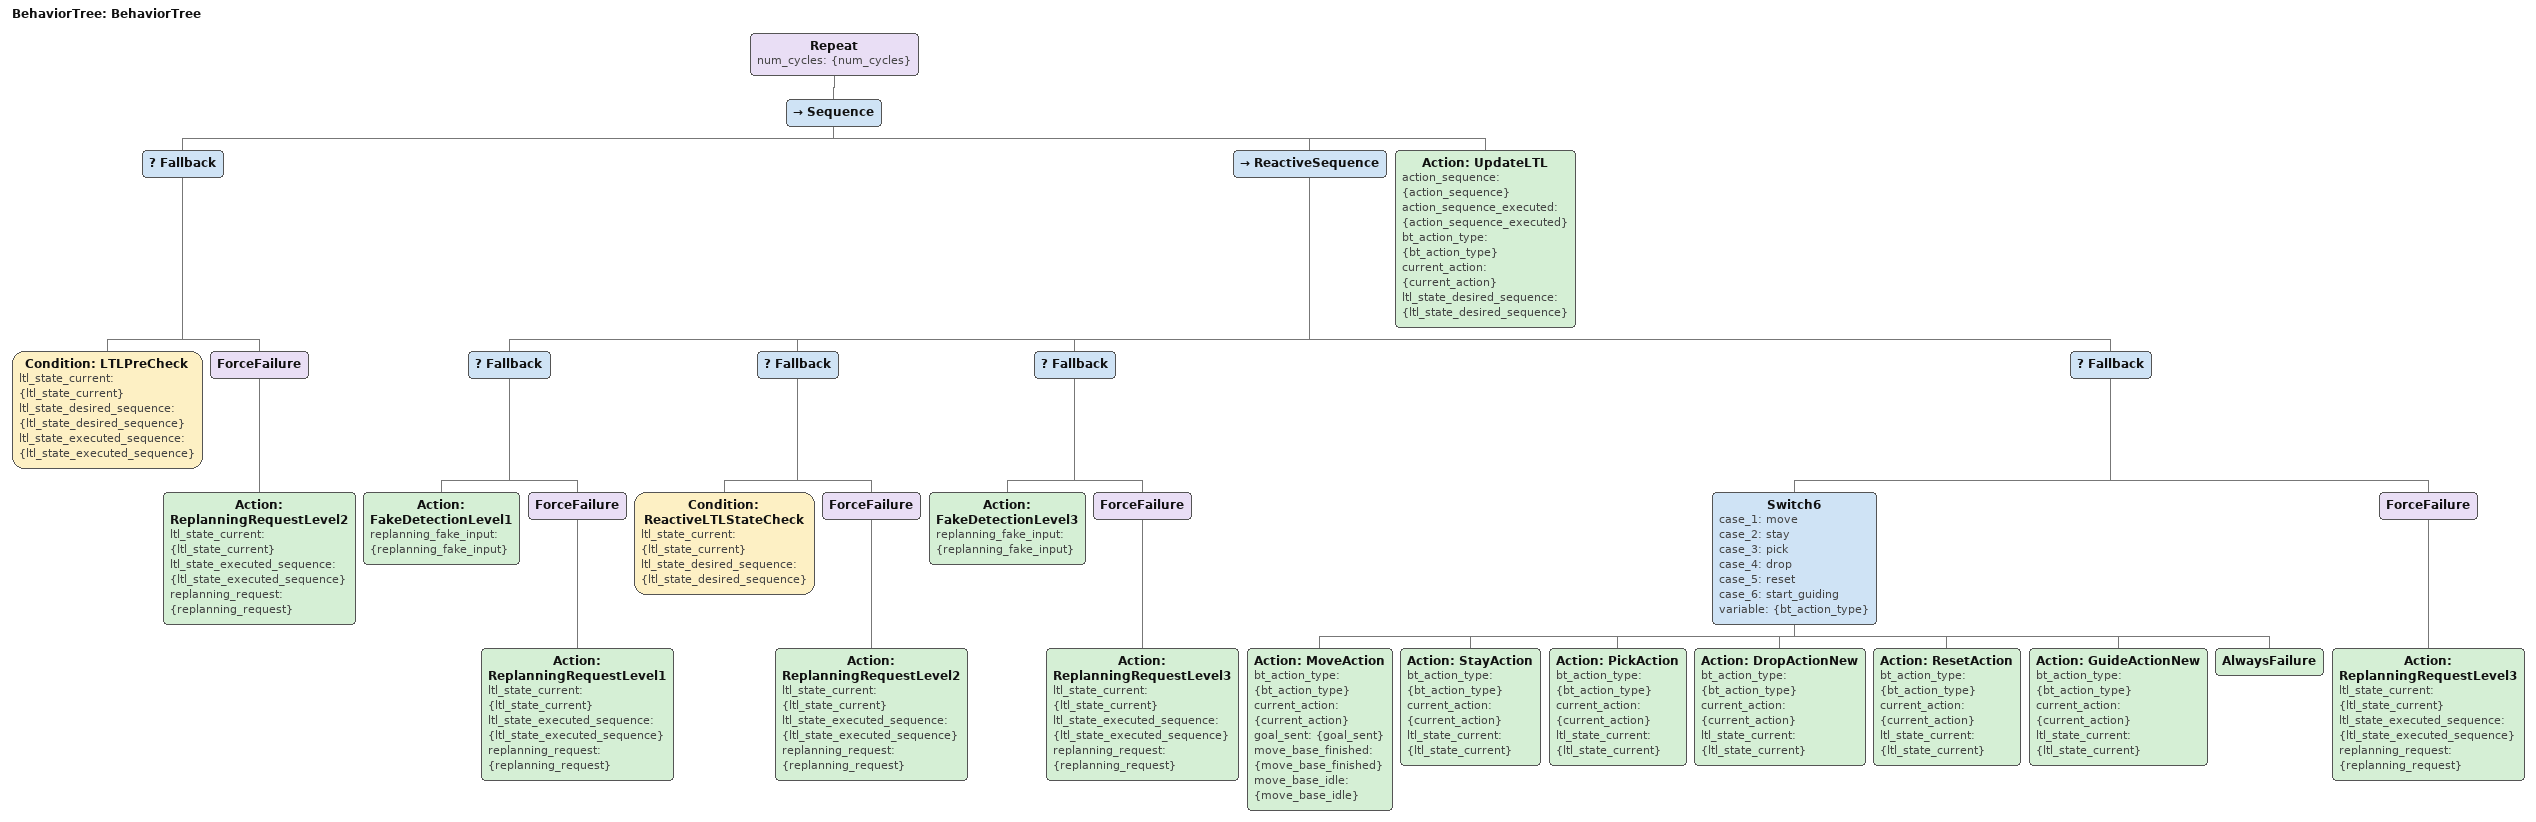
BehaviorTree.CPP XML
<?xml version="1.0"?>
<root main_tree_to_execute="BehaviorTree">
    <BehaviorTree ID="BehaviorTree">
        <Repeat num_cycles="{num_cycles}">
            <Sequence>
                <Fallback>
                    <Condition ID="LTLPreCheck" ltl_state_current="{ltl_state_current}" ltl_state_desired_sequence="{ltl_state_desired_sequence}" ltl_state_executed_sequence="{ltl_state_executed_sequence}"/>
                    <ForceFailure>
                        <Action ID="ReplanningRequestLevel2" ltl_state_current="{ltl_state_current}" ltl_state_executed_sequence="{ltl_state_executed_sequence}" replanning_request="{replanning_request}"/>
                    </ForceFailure>
                </Fallback>
                <ReactiveSequence>
                    <Fallback>
                        <Action ID="FakeDetectionLevel1" replanning_fake_input="{replanning_fake_input}"/>
                        <ForceFailure>
                            <Action ID="ReplanningRequestLevel1" ltl_state_current="{ltl_state_current}" ltl_state_executed_sequence="{ltl_state_executed_sequence}" replanning_request="{replanning_request}"/>
                        </ForceFailure>
                    </Fallback>
                    <Fallback>
                        <Condition ID="ReactiveLTLStateCheck" ltl_state_current="{ltl_state_current}" ltl_state_desired_sequence="{ltl_state_desired_sequence}"/>
                        <ForceFailure>
                            <Action ID="ReplanningRequestLevel2" ltl_state_current="{ltl_state_current}" ltl_state_executed_sequence="{ltl_state_executed_sequence}" replanning_request="{replanning_request}"/>
                        </ForceFailure>
                    </Fallback>
                    <Fallback>
                        <Action ID="FakeDetectionLevel3" replanning_fake_input="{replanning_fake_input}"/>
                        <ForceFailure>
                            <Action ID="ReplanningRequestLevel3" ltl_state_current="{ltl_state_current}" ltl_state_executed_sequence="{ltl_state_executed_sequence}" replanning_request="{replanning_request}"/>
                        </ForceFailure>
                    </Fallback>
                    <Fallback>
                        <Switch6 case_1="move" case_2="stay" case_3="pick" case_4="drop" case_5="reset" case_6="start_guiding" variable="{bt_action_type}">
                            <Action ID="MoveAction" bt_action_type="{bt_action_type}" current_action="{current_action}" goal_sent="{goal_sent}" move_base_finished="{move_base_finished}" move_base_idle="{move_base_idle}"/>
                            <Action ID="StayAction" bt_action_type="{bt_action_type}" current_action="{current_action}" ltl_state_current="{ltl_state_current}"/>
                            <Action ID="PickAction" bt_action_type="{bt_action_type}" current_action="{current_action}" ltl_state_current="{ltl_state_current}"/>
                            <Action ID="DropActionNew" bt_action_type="{bt_action_type}" current_action="{current_action}" ltl_state_current="{ltl_state_current}"/>
                            <Action ID="ResetAction" bt_action_type="{bt_action_type}" current_action="{current_action}" ltl_state_current="{ltl_state_current}"/>
                            <Action ID="GuideActionNew" bt_action_type="{bt_action_type}" current_action="{current_action}" ltl_state_current="{ltl_state_current}"/>
                            <AlwaysFailure/>
                        </Switch6>
                        <ForceFailure>
                            <Action ID="ReplanningRequestLevel3" ltl_state_current="{ltl_state_current}" ltl_state_executed_sequence="{ltl_state_executed_sequence}" replanning_request="{replanning_request}"/>
                        </ForceFailure>
                    </Fallback>
                </ReactiveSequence>
                <Action ID="UpdateLTL" action_sequence="{action_sequence}" action_sequence_executed="{action_sequence_executed}" bt_action_type="{bt_action_type}" current_action="{current_action}" ltl_state_desired_sequence="{ltl_state_desired_sequence}"/>
            </Sequence>
        </Repeat>
    </BehaviorTree>
</root>
